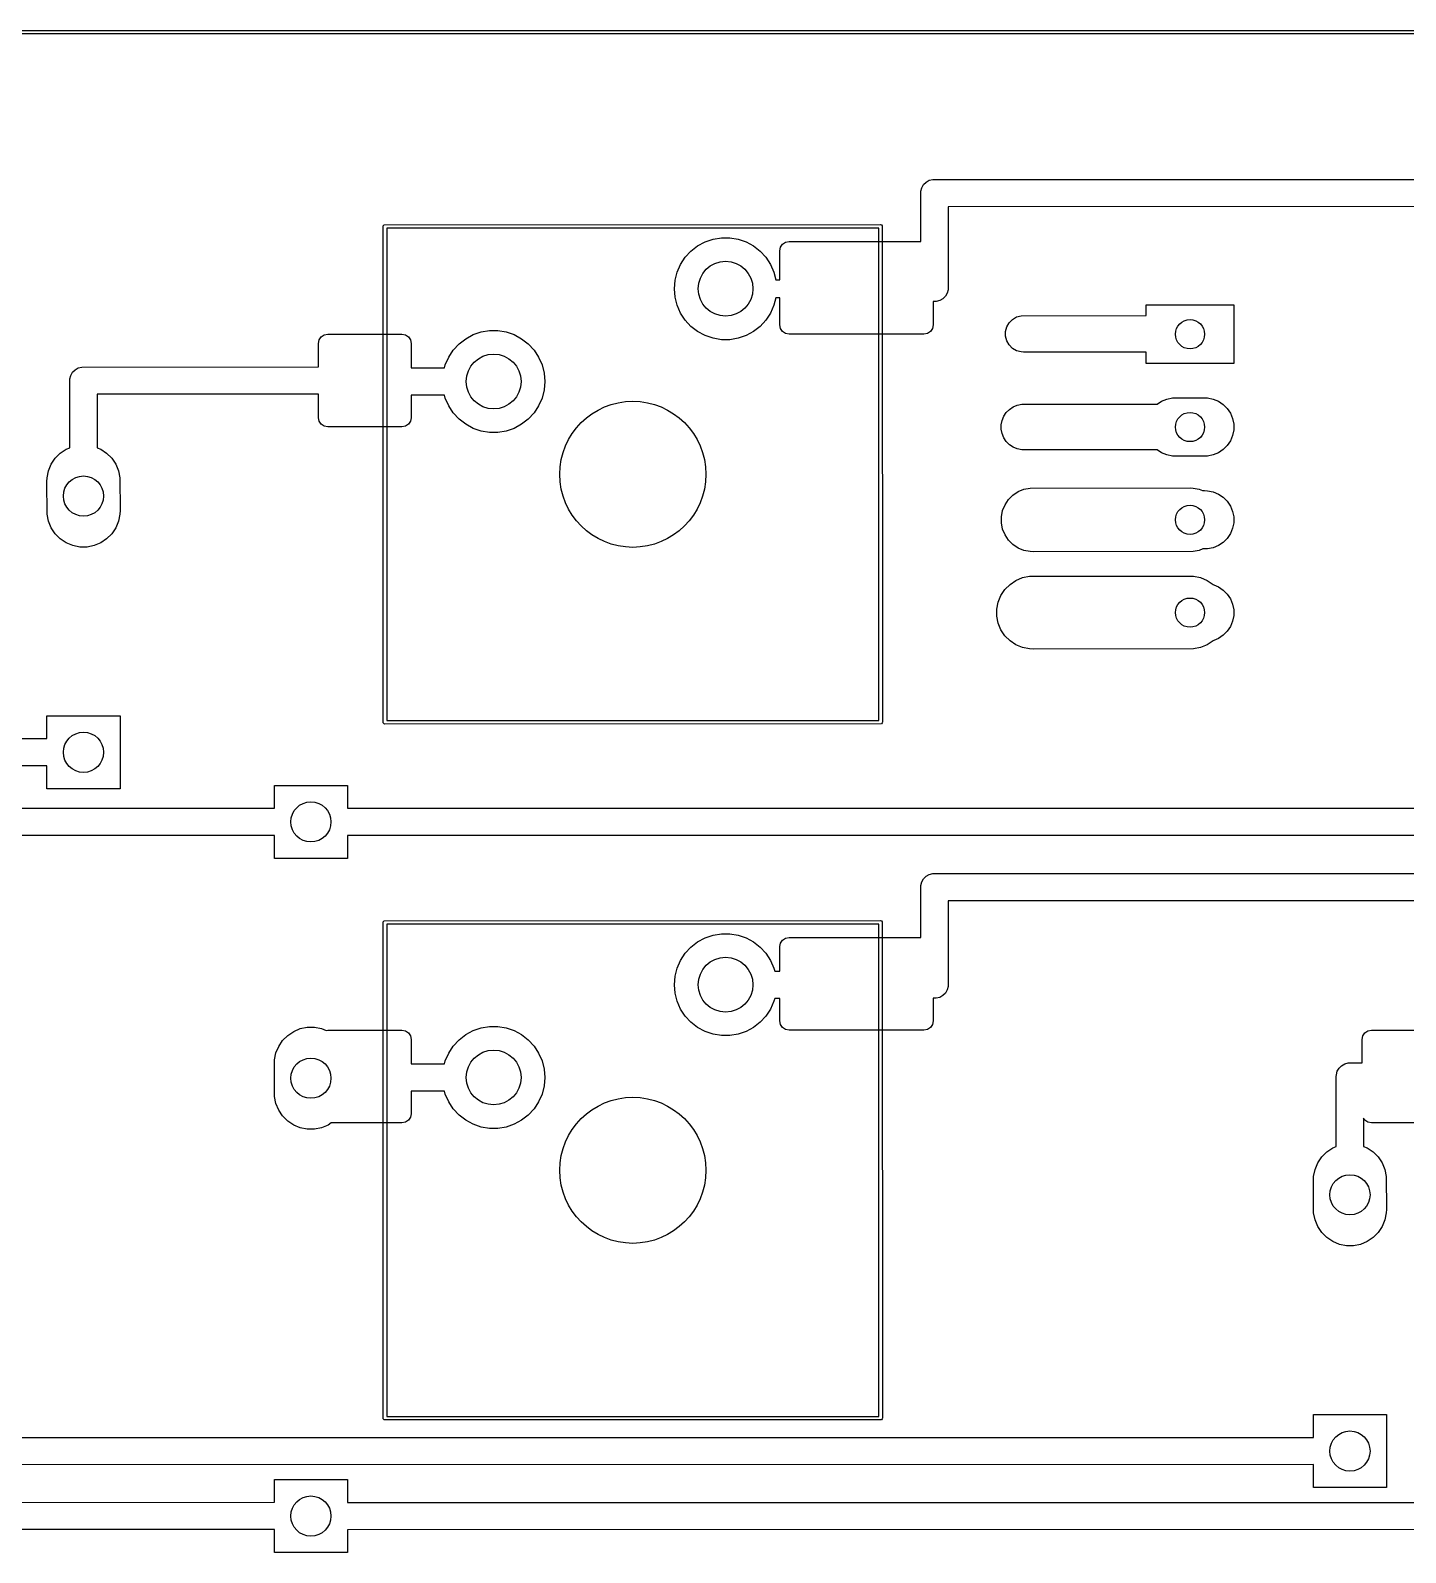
# Model space of a CAD drawing. Extents: x 12 to 499, y -206 to -17.
# Drawn here: x 413.75 to 451.4, y -58.5 to -16.84 of the extents above; entities that cross this region are included whole.
import ezdxf

# ---------------------------------------------------------------- set-up
doc = ezdxf.new("R2010")
doc.units = 0
doc.layers.add('BLACK', color=7, linetype='CONTINUOUS')

msp = doc.modelspace()

# ---------------------------------------------------------------- linework, layer by layer
at = {"layer": 'BLACK', "linetype": 'CONTINUOUS'}
for p, q in [((11.980866, -16.844806), (499.237, -16.841)), ((499.187, -16.937194), (12.046195, -16.940999)), ((438.131058, -21.29), (438.134266, -21.241053)), ((438.134266, -21.241053), (438.159603, -21.146494)), ((438.159603, -21.146494), (438.20855, -21.061714)), ((438.20855, -21.061714), (438.277772, -20.992492)), ((438.277772, -20.992492), (438.362552, -20.943545)), ((438.362552, -20.943545), (438.457111, -20.918208)), ((438.457111, -20.918208), (476.606058, -20.915)), ((438.132663, -22.615), (438.131058, -21.29)), ((476.231509, -21.661827), (438.878363, -21.664968)), ((438.878363, -21.664968), (438.881058, -23.89)), ((423.41097, -22.205), (423.414776, -22.185866)), ((423.414776, -35.794134), (423.41097, -22.205)), ((423.414776, -22.185866), (423.441836, -22.158806)), ((423.441836, -22.158806), (437.03097, -22.155)), ((436.980982, -22.251213), (423.507183, -22.254987)), ((423.507183, -22.254987), (423.510957, -35.728786)), ((436.984756, -35.725012), (436.980982, -22.251213)), ((437.03097, -22.155), (437.050104, -22.158806)), ((437.050104, -22.158806), (437.077164, -22.185866)), ((437.077164, -22.185866), (437.08097, -35.775)), ((431.681173, -23.050102), (431.837776, -22.879987)), ((431.837776, -22.879987), (432.020243, -22.737967)), ((432.020243, -22.737967), (432.223596, -22.627917)), ((432.223596, -22.627917), (432.44229, -22.55284)), ((432.44229, -22.55284), (432.670359, -22.514782)), ((432.670359, -22.514782), (432.901581, -22.514782)), ((432.901581, -22.514782), (433.12965, -22.55284)), ((433.12965, -22.55284), (433.348344, -22.627917)), ((433.348344, -22.627917), (433.551697, -22.737967)), ((433.551697, -22.737967), (433.734164, -22.879987)), ((433.734164, -22.879987), (433.890767, -23.050102)), ((434.27197, -22.869), (434.291305, -22.771798)), ((434.27197, -23.662775), (434.27197, -22.869)), ((434.291305, -22.771798), (434.346365, -22.689395)), ((434.346365, -22.689395), (434.428768, -22.634335)), ((434.428768, -22.634335), (434.52597, -22.615)), ((434.52597, -22.615), (438.132663, -22.615)), ((431.461826, -23.455421), (431.554707, -23.243674)), ((431.554707, -23.243674), (431.681173, -23.050102)), ((433.890767, -23.050102), (434.017233, -23.243674)), ((434.017233, -23.243674), (434.110114, -23.455421)), ((431.38597, -23.91), (431.405064, -23.679568)), ((431.405064, -23.679568), (431.461826, -23.455421)), ((434.110114, -23.455421), (434.16266, -23.662919)), ((434.16266, -23.662919), (434.27197, -23.662775)), ((431.405064, -24.140432), (431.38597, -23.91)), ((431.461826, -24.364579), (431.405064, -24.140432)), ((434.162381, -24.15818), (434.110114, -24.364579)), ((434.27197, -24.158035), (434.162381, -24.15818)), ((434.27197, -24.901), (434.27197, -24.158035)), ((438.803566, -24.118286), (438.734344, -24.187508)), ((438.852513, -24.033506), (438.803566, -24.118286)), ((438.87785, -23.938947), (438.852513, -24.033506)), ((438.881058, -23.89), (438.87785, -23.938947)), ((431.554707, -24.576326), (431.461826, -24.364579)), ((431.681173, -24.769898), (431.554707, -24.576326)), ((434.017233, -24.576326), (433.890767, -24.769898)), ((434.110114, -24.364579), (434.017233, -24.576326)), ((438.555005, -24.261792), (438.47197, -24.261914)), ((438.47197, -24.261914), (438.47197, -24.901)), ((438.649564, -24.236455), (438.555005, -24.261792)), ((438.734344, -24.187508), (438.649564, -24.236455)), ((444.301, -24.647103), (444.301, -24.356)), ((444.301, -24.356), (446.701, -24.356)), ((446.701, -24.356), (446.701, -25.956)), ((431.837776, -24.940013), (431.681173, -24.769898)), ((432.020243, -25.082033), (431.837776, -24.940013)), ((433.734164, -24.940013), (433.551697, -25.082033)), ((433.890767, -24.769898), (433.734164, -24.940013)), ((434.291305, -24.998202), (434.27197, -24.901)), ((438.47197, -24.901), (438.452635, -24.998202)), ((440.448278, -25.080737), (440.48206, -24.954658)), ((440.48206, -24.954658), (440.547323, -24.841619)), ((440.547323, -24.841619), (440.639619, -24.749323)), ((440.639619, -24.749323), (440.752658, -24.68406)), ((440.752658, -24.68406), (440.878737, -24.650278)), ((440.878737, -24.650278), (444.301, -24.647103)), ((421.63997, -25.409), (421.659305, -25.311798)), ((421.63997, -26.050525), (421.63997, -25.409)), ((421.659305, -25.311798), (421.714365, -25.229395)), ((421.714365, -25.229395), (421.796768, -25.174335)), ((421.796768, -25.174335), (421.89397, -25.155)), ((421.89397, -25.155), (423.92597, -25.155)), ((423.92597, -25.155), (424.023172, -25.174335)), ((424.023172, -25.174335), (424.105575, -25.229395)), ((424.105575, -25.229395), (424.160635, -25.311798)), ((424.160635, -25.311798), (424.17997, -25.409)), ((424.17997, -25.409), (424.17997, -26.077024)), ((425.487776, -25.419987), (425.670243, -25.277967)), ((425.670243, -25.277967), (425.873596, -25.167917)), ((425.873596, -25.167917), (426.09229, -25.09284)), ((426.09229, -25.09284), (426.320359, -25.054782)), ((426.320359, -25.054782), (426.551581, -25.054782)), ((426.551581, -25.054782), (426.77965, -25.09284)), ((426.77965, -25.09284), (426.998344, -25.167917)), ((426.998344, -25.167917), (427.201697, -25.277967)), ((427.201697, -25.277967), (427.384164, -25.419987)), ((432.223596, -25.192083), (432.020243, -25.082033)), ((432.44229, -25.26716), (432.223596, -25.192083)), ((432.670359, -25.305218), (432.44229, -25.26716)), ((432.901581, -25.305218), (432.670359, -25.305218)), ((433.12965, -25.26716), (432.901581, -25.305218)), ((433.348344, -25.192083), (433.12965, -25.26716)), ((433.551697, -25.082033), (433.348344, -25.192083)), ((434.346365, -25.080605), (434.291305, -24.998202)), ((434.428768, -25.135665), (434.346365, -25.080605)), ((434.52597, -25.155), (434.428768, -25.135665)), ((438.21797, -25.155), (434.52597, -25.155)), ((438.315172, -25.135665), (438.21797, -25.155)), ((438.397575, -25.080605), (438.315172, -25.135665)), ((438.452635, -24.998202), (438.397575, -25.080605)), ((440.448278, -25.211263), (440.448278, -25.080737)), ((440.48206, -25.337342), (440.448278, -25.211263)), ((440.547323, -25.450381), (440.48206, -25.337342)), ((425.111826, -25.995421), (425.204707, -25.783674)), ((425.204707, -25.783674), (425.331173, -25.590102)), ((425.331173, -25.590102), (425.487776, -25.419987)), ((427.384164, -25.419987), (427.540767, -25.590102)), ((427.540767, -25.590102), (427.667233, -25.783674)), ((427.667233, -25.783674), (427.760114, -25.995421)), ((440.639619, -25.542677), (440.547323, -25.450381)), ((440.752658, -25.60794), (440.639619, -25.542677)), ((440.878737, -25.641722), (440.752658, -25.60794)), ((440.944, -25.646), (440.878737, -25.641722)), ((444.301, -25.642886), (440.944, -25.646)), ((444.301, -25.956), (444.301, -25.642886)), ((414.859603, -26.281494), (414.90855, -26.196714)), ((414.90855, -26.196714), (414.977772, -26.127492)), ((414.977772, -26.127492), (415.062552, -26.078545)), ((415.062552, -26.078545), (415.157111, -26.053208)), ((415.157111, -26.053208), (421.63997, -26.050525)), ((424.17997, -26.077024), (425.091368, -26.076206)), ((425.091368, -26.076206), (425.111826, -25.995421)), ((427.760114, -25.995421), (427.816876, -26.219568)), ((427.816876, -26.219568), (427.83597, -26.45)), ((446.701, -25.956), (444.301, -25.956)), ((414.831058, -26.425), (414.834266, -26.376053)), ((414.832894, -28.262389), (414.831058, -26.425)), ((414.834266, -26.376053), (414.859603, -26.281494)), ((427.83597, -26.45), (427.816876, -26.680432)), ((421.63997, -26.797337), (415.578273, -26.799845)), ((415.578273, -26.799845), (415.579735, -28.262602)), ((421.63997, -27.441), (421.63997, -26.797337)), ((425.091178, -26.823042), (424.17997, -26.82386)), ((424.17997, -26.82386), (424.17997, -27.441)), ((425.111826, -26.904579), (425.091178, -26.823042)), ((425.204707, -27.116326), (425.111826, -26.904579)), ((427.760114, -26.904579), (427.667233, -27.116326)), ((427.816876, -26.680432), (427.760114, -26.904579)), ((440.772572, -27.097912), (440.892739, -27.07401)), ((440.892739, -27.07401), (444.602472, -27.071586)), ((444.602472, -27.071586), (444.723883, -26.990463)), ((444.723883, -26.990463), (444.868772, -26.930448)), ((444.868772, -26.930448), (445.022586, -26.899852)), ((445.022586, -26.899852), (445.901, -26.896)), ((445.901, -26.896), (445.979414, -26.899852)), ((445.979414, -26.899852), (446.133228, -26.930448)), ((446.133228, -26.930448), (446.278117, -26.990463)), ((446.278117, -26.990463), (446.408515, -27.077592)), ((446.408515, -27.077592), (446.519408, -27.188485)), ((421.659305, -27.538202), (421.63997, -27.441)), ((424.17997, -27.441), (424.160635, -27.538202)), ((425.331173, -27.309898), (425.204707, -27.116326)), ((425.487776, -27.480013), (425.331173, -27.309898)), ((425.670243, -27.622033), (425.487776, -27.480013)), ((427.384164, -27.480013), (427.201697, -27.622033)), ((427.540767, -27.309898), (427.384164, -27.480013)), ((427.667233, -27.116326), (427.540767, -27.309898)), ((440.355912, -27.514572), (440.402799, -27.401377)), ((440.402799, -27.401377), (440.470868, -27.299504)), ((440.470868, -27.299504), (440.557504, -27.212868)), ((440.557504, -27.212868), (440.659377, -27.144799)), ((440.659377, -27.144799), (440.772572, -27.097912)), ((446.519408, -27.188485), (446.606537, -27.318883)), ((446.606537, -27.318883), (446.666552, -27.463772)), ((446.666552, -27.463772), (446.697148, -27.617586)), ((421.714365, -27.620605), (421.659305, -27.538202)), ((421.796768, -27.675665), (421.714365, -27.620605)), ((421.89397, -27.695), (421.796768, -27.675665)), ((423.92597, -27.695), (421.89397, -27.695)), ((424.023172, -27.675665), (423.92597, -27.695)), ((424.105575, -27.620605), (424.023172, -27.675665)), ((424.160635, -27.538202), (424.105575, -27.620605)), ((425.873596, -27.732083), (425.670243, -27.622033)), ((426.09229, -27.80716), (425.873596, -27.732083)), ((426.320359, -27.845218), (426.09229, -27.80716)), ((426.551581, -27.845218), (426.320359, -27.845218)), ((426.77965, -27.80716), (426.551581, -27.845218)), ((426.998344, -27.732083), (426.77965, -27.80716)), ((427.201697, -27.622033), (426.998344, -27.732083)), ((440.33201, -27.634739), (440.355912, -27.514572)), ((440.33201, -27.757261), (440.33201, -27.634739)), ((440.355912, -27.877428), (440.33201, -27.757261)), ((440.402799, -27.990623), (440.355912, -27.877428)), ((446.697148, -27.774414), (446.666552, -27.928228)), ((446.697148, -27.617586), (446.697148, -27.774414)), ((414.571665, -28.41199), (414.734661, -28.303079)), ((414.734661, -28.303079), (414.832894, -28.262389)), ((415.579735, -28.262602), (415.677455, -28.303079)), ((415.677455, -28.303079), (415.840451, -28.41199)), ((440.470868, -28.092496), (440.402799, -27.990623)), ((440.557504, -28.179132), (440.470868, -28.092496)), ((440.659377, -28.247201), (440.557504, -28.179132)), ((440.772572, -28.294088), (440.659377, -28.247201)), ((440.892739, -28.31799), (440.772572, -28.294088)), ((440.954, -28.321), (440.892739, -28.31799)), ((444.599786, -28.318618), (440.954, -28.321)), ((444.723883, -28.401537), (444.599786, -28.318618)), ((446.408515, -28.314408), (446.278117, -28.401537)), ((446.519408, -28.203515), (446.408515, -28.314408)), ((446.606537, -28.073117), (446.519408, -28.203515)), ((446.666552, -27.928228), (446.606537, -28.073117)), ((414.249118, -28.894715), (414.324137, -28.713603)), ((414.324137, -28.713603), (414.433048, -28.550607)), ((414.433048, -28.550607), (414.571665, -28.41199)), ((415.840451, -28.41199), (415.979068, -28.550607)), ((415.979068, -28.550607), (416.087979, -28.713603)), ((416.087979, -28.713603), (416.162998, -28.894715)), ((444.868772, -28.461552), (444.723883, -28.401537)), ((445.022586, -28.492148), (444.868772, -28.461552)), ((445.101, -28.496), (445.022586, -28.492148)), ((445.979414, -28.492148), (445.101, -28.496)), ((446.133228, -28.461552), (445.979414, -28.492148)), ((446.278117, -28.401537), (446.133228, -28.461552)), ((414.206058, -29.185), (414.210873, -29.086983)), ((414.210873, -29.086983), (414.249118, -28.894715)), ((416.162998, -28.894715), (416.201243, -29.086983)), ((416.201243, -29.086983), (416.206058, -29.985)), ((414.210873, -30.083017), (414.206058, -29.185)), ((440.531616, -29.680906), (440.652906, -29.559616)), ((440.652906, -29.559616), (440.795528, -29.464319)), ((440.795528, -29.464319), (440.954001, -29.398677)), ((440.954001, -29.398677), (441.122235, -29.365213)), ((441.122235, -29.365213), (445.501, -29.361)), ((445.501, -29.361), (445.586765, -29.365213)), ((445.586765, -29.365213), (445.754999, -29.398677)), ((445.754999, -29.398677), (445.845689, -29.436242)), ((445.845689, -29.436242), (445.901, -29.436)), ((445.901, -29.436), (445.979414, -29.439852)), ((445.979414, -29.439852), (446.133228, -29.470448)), ((446.133228, -29.470448), (446.278117, -29.530463)), ((446.278117, -29.530463), (446.408515, -29.617592)), ((416.206058, -29.985), (416.201243, -30.083017)), ((440.337213, -30.150235), (440.370677, -29.982001)), ((440.370677, -29.982001), (440.436319, -29.823528)), ((440.436319, -29.823528), (440.531616, -29.680906)), ((446.408515, -29.617592), (446.519408, -29.728485)), ((446.519408, -29.728485), (446.606537, -29.858883)), ((446.606537, -29.858883), (446.666552, -30.003772)), ((414.249118, -30.275285), (414.210873, -30.083017)), ((414.324137, -30.456397), (414.249118, -30.275285)), ((416.162998, -30.275285), (416.087979, -30.456397)), ((416.201243, -30.083017), (416.162998, -30.275285)), ((440.337213, -30.321765), (440.337213, -30.150235)), ((440.370677, -30.489999), (440.337213, -30.321765)), ((446.666552, -30.003772), (446.697148, -30.157586)), ((446.697148, -30.314414), (446.666552, -30.468228)), ((446.697148, -30.157586), (446.697148, -30.314414)), ((414.433048, -30.619393), (414.324137, -30.456397)), ((414.571665, -30.75801), (414.433048, -30.619393)), ((414.734661, -30.866921), (414.571665, -30.75801)), ((415.840451, -30.75801), (415.677455, -30.866921)), ((415.979068, -30.619393), (415.840451, -30.75801)), ((416.087979, -30.456397), (415.979068, -30.619393)), ((440.436319, -30.648472), (440.370677, -30.489999)), ((440.531616, -30.791094), (440.436319, -30.648472)), ((440.652906, -30.912384), (440.531616, -30.791094)), ((446.519408, -30.743515), (446.408515, -30.854408)), ((446.606537, -30.613117), (446.519408, -30.743515)), ((446.666552, -30.468228), (446.606537, -30.613117)), ((414.915773, -30.94194), (414.734661, -30.866921)), ((415.108041, -30.980185), (414.915773, -30.94194)), ((415.304075, -30.980185), (415.108041, -30.980185)), ((415.496343, -30.94194), (415.304075, -30.980185)), ((415.677455, -30.866921), (415.496343, -30.94194)), ((440.795528, -31.007681), (440.652906, -30.912384)), ((440.954001, -31.073323), (440.795528, -31.007681)), ((441.122235, -31.106787), (440.954001, -31.073323)), ((441.208, -31.111), (441.122235, -31.106787)), ((445.586765, -31.106787), (441.208, -31.111)), ((445.754999, -31.073323), (445.586765, -31.106787)), ((445.853066, -31.032702), (445.754999, -31.073323)), ((445.979414, -31.032148), (445.853066, -31.032702)), ((446.133228, -31.001552), (445.979414, -31.032148)), ((446.278117, -30.941537), (446.133228, -31.001552)), ((446.408515, -30.854408), (446.278117, -30.941537)), ((440.43499, -32.141607), (440.573607, -32.00299)), ((440.573607, -32.00299), (440.736603, -31.894079)), ((440.736603, -31.894079), (440.917715, -31.81906)), ((440.917715, -31.81906), (441.109983, -31.780815)), ((441.109983, -31.780815), (445.501, -31.776)), ((445.501, -31.776), (445.599017, -31.780815)), ((445.599017, -31.780815), (445.791285, -31.81906)), ((445.791285, -31.81906), (445.972397, -31.894079)), ((445.972397, -31.894079), (446.135393, -32.00299)), ((446.135393, -32.00299), (446.149655, -32.017252)), ((446.149655, -32.017252), (446.278117, -32.070463)), ((446.278117, -32.070463), (446.408515, -32.157592)), ((440.212815, -32.677983), (440.25106, -32.485715)), ((440.25106, -32.485715), (440.326079, -32.304603)), ((440.326079, -32.304603), (440.43499, -32.141607)), ((446.408515, -32.157592), (446.519408, -32.268485)), ((446.519408, -32.268485), (446.606537, -32.398883)), ((446.606537, -32.398883), (446.666552, -32.543772)), ((440.212815, -32.874017), (440.212815, -32.677983)), ((440.25106, -33.066285), (440.212815, -32.874017)), ((446.666552, -32.543772), (446.697148, -32.697586)), ((446.697148, -32.854414), (446.666552, -33.008228)), ((446.697148, -32.697586), (446.697148, -32.854414)), ((440.326079, -33.247397), (440.25106, -33.066285)), ((440.43499, -33.410393), (440.326079, -33.247397)), ((446.519408, -33.283515), (446.408515, -33.394408)), ((446.606537, -33.153117), (446.519408, -33.283515)), ((446.666552, -33.008228), (446.606537, -33.153117)), ((440.573607, -33.54901), (440.43499, -33.410393)), ((440.736603, -33.657921), (440.573607, -33.54901)), ((440.917715, -33.73294), (440.736603, -33.657921)), ((441.109983, -33.771185), (440.917715, -33.73294)), ((445.791285, -33.73294), (445.599017, -33.771185)), ((445.972397, -33.657921), (445.791285, -33.73294)), ((446.135393, -33.54901), (445.972397, -33.657921)), ((446.149655, -33.534747), (446.135393, -33.54901)), ((446.278117, -33.481537), (446.149655, -33.534747)), ((446.408515, -33.394408), (446.278117, -33.481537)), ((441.208, -33.776), (441.109983, -33.771185)), ((445.599017, -33.771185), (441.208, -33.776)), ((414.206058, -36.2251), (414.206058, -35.6)), ((414.206058, -35.6), (416.206058, -35.6)), ((416.206058, -35.6), (416.206058, -37.6)), ((423.441836, -35.821194), (423.414776, -35.794134)), ((423.46097, -35.825), (423.441836, -35.821194)), ((437.050104, -35.821194), (423.46097, -35.825)), ((423.510957, -35.728786), (436.984756, -35.725012)), ((437.077164, -35.794134), (437.050104, -35.821194)), ((437.08097, -35.775), (437.077164, -35.794134)), ((384.45599, -36.228102), (414.206058, -36.2251)), ((414.206058, -36.971897), (384.45599, -36.974899)), ((414.206058, -37.6), (414.206058, -36.971897)), ((416.206058, -37.6), (414.206058, -37.6)), ((420.432058, -38.129467), (420.432058, -37.5044)), ((420.432058, -37.5044), (422.432058, -37.5044)), ((422.432058, -37.5044), (422.432058, -38.132537)), ((374.680058, -38.132537), (420.432058, -38.129467)), ((422.432058, -38.132537), (468.184058, -38.129467)), ((420.432058, -38.876262), (374.680058, -38.879332)), ((420.432058, -39.5044), (420.432058, -38.876262)), ((468.184058, -38.876262), (422.432058, -38.879332)), ((422.432058, -38.879332), (422.432058, -39.5044)), ((422.432058, -39.5044), (420.432058, -39.5044)), ((438.20855, -40.061714), (438.277772, -39.992492)), ((438.277772, -39.992492), (438.362552, -39.943545)), ((438.362552, -39.943545), (438.457111, -39.918208)), ((438.457111, -39.918208), (467.006058, -39.915)), ((438.131058, -40.29), (438.134266, -40.241053)), ((438.13268, -41.664997), (438.131058, -40.29)), ((438.134266, -40.241053), (438.159603, -40.146494)), ((438.159603, -40.146494), (438.20855, -40.061714)), ((466.6315, -40.661839), (438.87835, -40.664958)), ((438.87835, -40.664958), (438.881058, -42.959997)), ((423.41094, -41.254997), (423.414746, -41.235863)), ((423.414746, -41.235863), (423.441806, -41.208803)), ((423.441806, -41.208803), (437.03094, -41.204997)), ((437.03094, -41.204997), (437.050074, -41.208803)), ((437.050074, -41.208803), (437.077134, -41.235863)), ((437.077134, -41.235863), (437.08094, -54.824997)), ((423.414746, -54.844131), (423.41094, -41.254997)), ((436.980952, -41.30121), (423.507153, -41.304984)), ((423.507153, -41.304984), (423.510927, -54.778783)), ((432.223566, -41.677914), (432.44226, -41.602837)), ((432.44226, -41.602837), (432.670329, -41.564779)), ((432.670329, -41.564779), (432.901551, -41.564779)), ((432.901551, -41.564779), (433.12962, -41.602837)), ((433.12962, -41.602837), (433.348314, -41.677914)), ((436.984726, -54.775009), (436.980952, -41.30121)), ((431.681143, -42.100099), (431.837746, -41.929984)), ((431.837746, -41.929984), (432.020213, -41.787964)), ((432.020213, -41.787964), (432.223566, -41.677914)), ((433.348314, -41.677914), (433.551667, -41.787964)), ((433.551667, -41.787964), (433.734134, -41.929984)), ((433.734134, -41.929984), (433.890737, -42.100099)), ((434.27194, -41.918997), (434.291275, -41.821795)), ((434.27194, -42.587351), (434.27194, -41.918997)), ((434.291275, -41.821795), (434.346335, -41.739392)), ((434.346335, -41.739392), (434.428738, -41.684332)), ((434.428738, -41.684332), (434.52594, -41.664997)), ((434.52594, -41.664997), (438.13268, -41.664997)), ((431.461796, -42.505418), (431.554677, -42.293671)), ((431.554677, -42.293671), (431.681143, -42.100099)), ((433.890737, -42.100099), (434.017203, -42.293671)), ((434.017203, -42.293671), (434.110084, -42.505418)), ((431.38594, -42.959997), (431.405034, -42.729565)), ((431.405034, -42.729565), (431.461796, -42.505418)), ((434.110084, -42.505418), (434.130852, -42.587429)), ((434.130852, -42.587429), (434.27194, -42.587351)), ((431.405034, -43.190429), (431.38594, -42.959997)), ((431.461796, -43.414576), (431.405034, -43.190429)), ((438.649564, -43.306452), (438.555005, -43.331789)), ((438.734344, -43.257505), (438.649564, -43.306452)), ((438.803566, -43.188283), (438.734344, -43.257505)), ((438.852513, -43.103503), (438.803566, -43.188283)), ((438.87785, -43.008944), (438.852513, -43.103503)), ((438.881058, -42.959997), (438.87785, -43.008944)), ((431.554677, -43.626323), (431.461796, -43.414576)), ((431.681143, -43.819895), (431.554677, -43.626323)), ((434.017203, -43.626323), (433.890737, -43.819895)), ((434.110084, -43.414576), (434.017203, -43.626323)), ((434.130425, -43.334249), (434.110084, -43.414576)), ((434.27194, -43.33417), (434.130425, -43.334249)), ((434.27194, -43.950997), (434.27194, -43.33417)), ((438.555005, -43.331789), (438.47194, -43.331835)), ((438.47194, -43.331835), (438.47194, -43.950997)), ((421.141773, -44.16246), (421.334041, -44.124215)), ((421.334041, -44.124215), (421.530075, -44.124215)), ((421.530075, -44.124215), (421.722343, -44.16246)), ((425.873566, -44.217914), (426.09226, -44.142837)), ((426.09226, -44.142837), (426.320329, -44.104779)), ((426.320329, -44.104779), (426.551551, -44.104779)), ((426.551551, -44.104779), (426.77962, -44.142837)), ((426.77962, -44.142837), (426.998314, -44.217914)), ((431.837746, -43.99001), (431.681143, -43.819895)), ((432.020213, -44.13203), (431.837746, -43.99001)), ((432.223566, -44.24208), (432.020213, -44.13203)), ((433.551667, -44.13203), (433.348314, -44.24208)), ((433.734134, -43.99001), (433.551667, -44.13203)), ((433.890737, -43.819895), (433.734134, -43.99001)), ((434.291275, -44.048199), (434.27194, -43.950997)), ((434.346335, -44.130602), (434.291275, -44.048199)), ((434.428738, -44.185662), (434.346335, -44.130602)), ((438.397545, -44.130602), (438.315142, -44.185662)), ((438.452605, -44.048199), (438.397545, -44.130602)), ((438.47194, -43.950997), (438.452605, -44.048199)), ((420.550137, -44.648003), (420.659048, -44.485007)), ((420.659048, -44.485007), (420.797665, -44.34639)), ((420.797665, -44.34639), (420.960661, -44.237479)), ((420.960661, -44.237479), (421.141773, -44.16246)), ((421.722343, -44.16246), (421.84739, -44.214256)), ((421.84739, -44.214256), (421.89394, -44.204997)), ((421.89394, -44.204997), (423.92594, -44.204997)), ((423.92594, -44.204997), (424.023142, -44.224332)), ((424.023142, -44.224332), (424.105545, -44.279392)), ((424.105545, -44.279392), (424.160605, -44.361795)), ((424.160605, -44.361795), (424.17994, -44.458997)), ((424.17994, -44.458997), (424.17994, -45.126432)), ((425.331143, -44.640099), (425.487746, -44.469984)), ((425.487746, -44.469984), (425.670213, -44.327964)), ((425.670213, -44.327964), (425.873566, -44.217914)), ((426.998314, -44.217914), (427.201667, -44.327964)), ((427.201667, -44.327964), (427.384134, -44.469984)), ((427.384134, -44.469984), (427.540737, -44.640099)), ((432.44226, -44.317157), (432.223566, -44.24208)), ((432.670329, -44.355215), (432.44226, -44.317157)), ((432.901551, -44.355215), (432.670329, -44.355215)), ((433.12962, -44.317157), (432.901551, -44.355215)), ((433.348314, -44.24208), (433.12962, -44.317157)), ((434.52594, -44.204997), (434.428738, -44.185662)), ((438.21794, -44.204997), (434.52594, -44.204997)), ((438.315142, -44.185662), (438.21794, -44.204997)), ((450.21492, -44.458997), (450.234255, -44.361795)), ((450.21492, -45.10246), (450.21492, -44.458997)), ((450.234255, -44.361795), (450.289315, -44.279392)), ((450.289315, -44.279392), (450.371718, -44.224332)), ((450.371718, -44.224332), (450.46892, -44.204997)), ((450.46892, -44.204997), (452.50092, -44.204997)), ((420.436873, -45.021383), (420.475118, -44.829115)), ((420.475118, -44.829115), (420.550137, -44.648003)), ((425.111796, -45.045418), (425.204677, -44.833671)), ((425.204677, -44.833671), (425.331143, -44.640099)), ((427.540737, -44.640099), (427.667203, -44.833671)), ((427.667203, -44.833671), (427.760084, -45.045418)), ((420.432058, -45.1194), (420.436873, -45.021383)), ((420.436873, -46.017417), (420.432058, -45.1194)), ((424.17994, -45.126432), (425.091427, -45.125852)), ((425.091427, -45.125852), (425.111796, -45.045418)), ((427.760084, -45.045418), (427.816846, -45.269565)), ((427.816846, -45.269565), (427.83594, -45.499997)), ((449.508266, -45.42605), (449.533603, -45.331491)), ((449.533603, -45.331491), (449.58255, -45.246711)), ((449.58255, -45.246711), (449.651772, -45.177489)), ((449.651772, -45.177489), (449.736552, -45.128542)), ((449.736552, -45.128542), (449.831111, -45.103205)), ((449.831111, -45.103205), (450.21492, -45.10246)), ((427.816846, -45.730429), (427.760084, -45.954576)), ((427.83594, -45.499997), (427.816846, -45.730429)), ((449.505058, -45.474997), (449.508266, -45.42605)), ((449.506926, -47.387976), (449.505058, -45.474997)), ((420.475118, -46.209685), (420.436873, -46.017417)), ((420.550137, -46.390797), (420.475118, -46.209685)), ((425.091055, -45.872675), (424.17994, -45.873255)), ((424.17994, -45.873255), (424.17994, -46.490997)), ((425.111796, -45.954576), (425.091055, -45.872675)), ((425.204677, -46.166323), (425.111796, -45.954576)), ((425.331143, -46.359895), (425.204677, -46.166323)), ((427.667203, -46.166323), (427.540737, -46.359895)), ((427.760084, -45.954576), (427.667203, -46.166323)), ((420.659048, -46.553793), (420.550137, -46.390797)), ((420.797665, -46.69241), (420.659048, -46.553793)), ((424.160605, -46.588199), (424.105545, -46.670602)), ((424.17994, -46.490997), (424.160605, -46.588199)), ((425.487746, -46.53001), (425.331143, -46.359895)), ((425.670213, -46.67203), (425.487746, -46.53001)), ((427.384134, -46.53001), (427.201667, -46.67203)), ((427.540737, -46.359895), (427.384134, -46.53001)), ((450.289315, -46.670602), (450.253012, -46.616271)), ((450.253012, -46.616271), (450.253766, -47.388215)), ((420.960661, -46.801321), (420.797665, -46.69241)), ((421.141773, -46.87634), (420.960661, -46.801321)), ((421.334041, -46.914585), (421.141773, -46.87634)), ((421.530075, -46.914585), (421.334041, -46.914585)), ((421.722343, -46.87634), (421.530075, -46.914585)), ((421.903455, -46.801321), (421.722343, -46.87634)), ((421.987749, -46.744997), (421.903455, -46.801321)), ((423.92594, -46.744997), (421.987749, -46.744997)), ((424.023142, -46.725662), (423.92594, -46.744997)), ((424.105545, -46.670602), (424.023142, -46.725662)), ((425.873566, -46.78208), (425.670213, -46.67203)), ((426.09226, -46.857157), (425.873566, -46.78208)), ((426.320329, -46.895215), (426.09226, -46.857157)), ((426.551551, -46.895215), (426.320329, -46.895215)), ((426.77962, -46.857157), (426.551551, -46.895215)), ((426.998314, -46.78208), (426.77962, -46.857157)), ((427.201667, -46.67203), (426.998314, -46.78208)), ((450.371718, -46.725662), (450.289315, -46.670602)), ((450.46892, -46.744997), (450.371718, -46.725662)), ((452.50092, -46.744997), (450.46892, -46.744997)), ((449.245665, -47.53759), (449.408661, -47.428679)), ((449.408661, -47.428679), (449.506926, -47.387976)), ((450.253766, -47.388215), (450.351455, -47.428679)), ((450.351455, -47.428679), (450.514451, -47.53759)), ((448.923118, -48.020315), (448.998137, -47.839203)), ((448.998137, -47.839203), (449.107048, -47.676207)), ((449.107048, -47.676207), (449.245665, -47.53759)), ((450.514451, -47.53759), (450.653068, -47.676207)), ((450.653068, -47.676207), (450.761979, -47.839203)), ((450.761979, -47.839203), (450.836998, -48.020315)), ((448.880058, -48.3106), (448.884873, -48.212583)), ((448.884873, -49.208617), (448.880058, -48.3106)), ((448.884873, -48.212583), (448.923118, -48.020315)), ((450.836998, -48.020315), (450.875243, -48.212583)), ((450.875243, -48.212583), (450.880058, -49.1106)), ((450.880058, -49.1106), (450.875243, -49.208617)), ((448.923118, -49.400885), (448.884873, -49.208617)), ((448.998137, -49.581997), (448.923118, -49.400885)), ((450.836998, -49.400885), (450.761979, -49.581997)), ((450.875243, -49.208617), (450.836998, -49.400885)), ((449.107048, -49.744993), (448.998137, -49.581997)), ((449.245665, -49.88361), (449.107048, -49.744993)), ((449.408661, -49.992521), (449.245665, -49.88361)), ((449.589773, -50.06754), (449.408661, -49.992521)), ((450.351455, -49.992521), (450.170343, -50.06754)), ((450.514451, -49.88361), (450.351455, -49.992521)), ((450.653068, -49.744993), (450.514451, -49.88361)), ((450.761979, -49.581997), (450.653068, -49.744993)), ((449.782041, -50.105785), (449.589773, -50.06754)), ((449.978075, -50.105785), (449.782041, -50.105785)), ((450.170343, -50.06754), (449.978075, -50.105785)), ((423.441806, -54.871191), (423.414746, -54.844131)), ((423.46094, -54.874997), (423.441806, -54.871191)), ((437.050074, -54.871191), (423.46094, -54.874997)), ((423.510927, -54.778783), (436.984726, -54.775009)), ((437.077134, -54.844131), (437.050074, -54.871191)), ((437.08094, -54.824997), (437.077134, -54.844131)), ((448.880058, -55.350656), (448.880058, -54.7256)), ((448.880058, -54.7256), (450.880058, -54.7256)), ((450.880058, -54.7256), (450.880058, -56.7256)), ((393.984058, -55.353748), (448.880058, -55.350656)), ((448.880058, -56.097451), (393.984058, -56.100543)), ((448.880058, -56.7256), (448.880058, -56.097451)), ((420.432058, -57.128656), (420.432058, -56.5036)), ((420.432058, -56.5036), (422.432058, -56.5036)), ((422.432058, -56.5036), (422.432058, -57.131737)), ((450.880058, -56.7256), (448.880058, -56.7256)), ((365.383658, -57.131749), (420.432058, -57.128656)), ((422.432058, -57.131737), (468.184058, -57.128667)), ((420.432058, -57.87545), (365.383658, -57.878543)), ((420.432058, -58.5036), (420.432058, -57.87545)), ((468.184058, -57.875462), (422.432058, -57.878532)), ((422.432058, -57.878532), (422.432058, -58.5036)), ((422.432058, -58.5036), (420.432058, -58.5036))]:
    msp.add_line(p, q, dxfattribs=at)
at = {"layer": 'BLACK'}
for centre, radius in [((432.78597, -23.91), 0.75), ((445.501, -25.156), 0.4), ((426.43597, -26.45), 0.75), ((430.24597, -28.99), 2), ((430.24597, -28.99), 2), ((445.501, -27.696), 0.4), ((415.206058, -29.585), 0.55), ((445.501, -30.236), 0.4), ((445.501, -32.776), 0.4), ((415.206058, -36.6), 0.55), ((421.432058, -38.5044), 0.55), ((432.78594, -42.959997), 0.75), ((421.432058, -45.5194), 0.55), ((426.43594, -45.499997), 0.75), ((430.24594, -48.039997), 2), ((430.24594, -48.039997), 2), ((449.880058, -48.7106), 0.55), ((449.880058, -55.7256), 0.55), ((421.432058, -57.5036), 0.55)]:
    msp.add_circle(centre, radius, dxfattribs=at)

doc.saveas('drawing.dxf')
